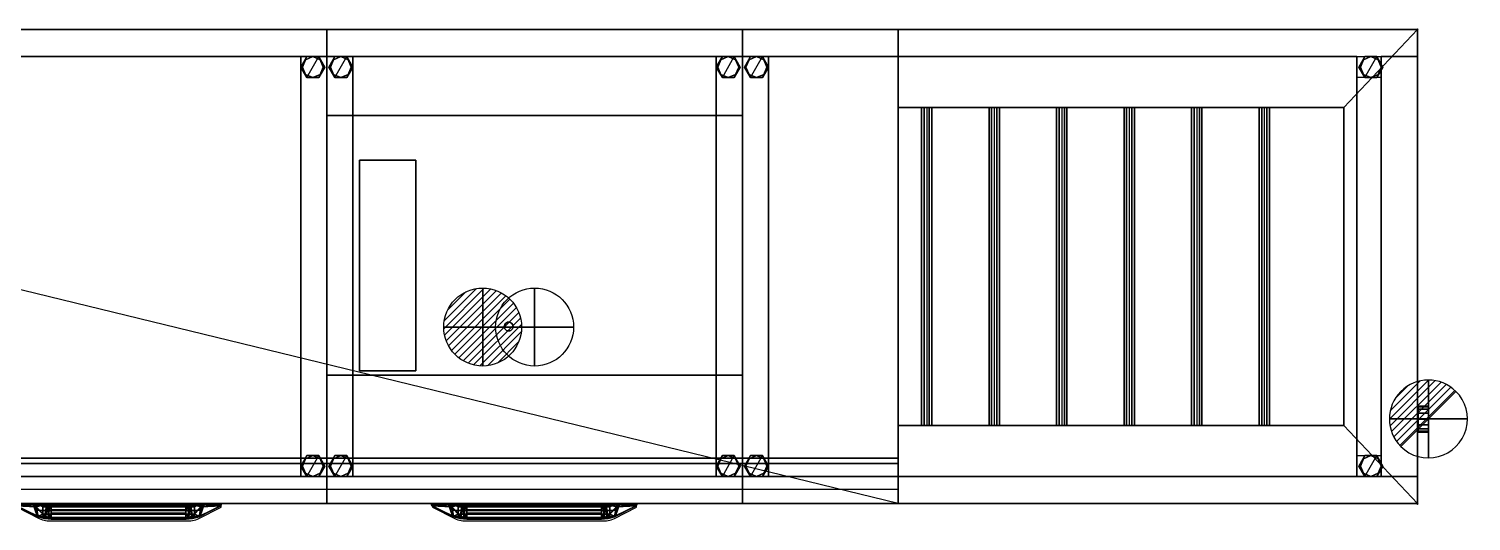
# Model space of a CAD drawing. Header units: millimetres. Extents: x -1 to 5553, y -947 to 1.
# Drawn here: x 2776 to 5553, y -947 to 1 of the extents above; entities that cross this region are included whole.
import ezdxf

# ---------------------------------------------------------------- set-up
doc = ezdxf.new("R2010")
doc.units = ezdxf.units.MM
doc.header["$LTSCALE"] = 300
doc.header["$PDMODE"] = 3
doc.linetypes.add('CONTINUA', pattern=[0])
for name, color, linetype in [('IQ_200_2D', 1, 'Continuous'), ('IQ_200_3D', 1, 'CONTINUA'), ('IQ_204_2D', 7, 'Continuous'), ('IQ_204_3D', 7, 'Continuous'), ('IQ_CON_COLDWATER_INT', 7, 'Continuous'), ('IQ_CON_DRAIN_INT', 7, 'Continuous'), ('IQ_CON_HOTWATER_INT', 7, 'Continuous'), ('IQ_INS_3D', 3, 'Continuous')]:
    doc.layers.add(name, color=color, linetype=linetype)

# ---------------------------------------------------------------- blocks, each defined once
blk = doc.blocks.new('Pann800')
at = {"layer": 'IQ_200_3D'}
for points in [[(800, -25, 21), (0, -25, 21), (0, 25, 21), (800, 25, 21)], [(0, 25, 21), (800, 25, 21), (800, 25), (0, 25)], [(800, 25), (0, 25), (0, 0), (800, 0)], [(0, 0, -897.7), (800, 0, -897.7), (800, -52.5, -860), (0, -52.5, -860)], [(0, -52.5, -19.3), (800, -52.5, -19.3), (800, -25, 21), (0, -25, 21)], [(800, -52.5, -860), (0, -52.5, -860), (0, -52.5, -19.3), (800, -52.5, -19.3)]]:
    blk.add_3dface(points, dxfattribs=at)
mesh = blk.add_polyface(dxfattribs=at)
corners = [(0, -25, 21), (0, 25, 21), (0, 25), (0, 0), (0, 0, -897.7), (0, -52.5, -860), (0, -52.5, -19.3)]
mesh.append_faces([[corners[k] for k in face] for face in [(0, 6, 0)]], dxfattribs={"vtx0": -1})
mesh.append_faces([[corners[k] for k in face] for face in [(0, 3, 4), (0, 4, 5), (0, 5, 6)]], dxfattribs={"vtx0": -1, "vtx2": -1})
mesh.append_faces([[corners[k] for k in face] for face in [(0, 1, 2, 3)]], dxfattribs={"vtx3": -1})
mesh = blk.add_polyface(dxfattribs=at)
corners = [(800, -25, 21), (800, 25, 21), (800, 25), (800, 0), (800, 0, -897.7), (800, -52.5, -860), (800, -52.5, -19.3)]
mesh.append_faces([[corners[k] for k in face] for face in [(0, 6, 0)]], dxfattribs={"vtx0": -1})
mesh.append_faces([[corners[k] for k in face] for face in [(0, 3, 4), (0, 4, 5), (0, 5, 6)]], dxfattribs={"vtx0": -1, "vtx2": -1})
mesh.append_faces([[corners[k] for k in face] for face in [(0, 1, 2, 3)]], dxfattribs={"vtx3": -1})
blk = doc.blocks.new('Pann800Low')
at = {"layer": 'IQ_200_3D', "extrusion": (-1, 3.44509e-16, -2.22045e-16), "elevation": 800}
blk.add_lwpolyline([(0, 0), (0, 367.3), (52.5, 405), (52.5, 0)], close=True, dxfattribs=at)
at = {"layer": 'IQ_200_3D', "extrusion": (-1, 3.44509e-16, -2.22045e-16)}
blk.add_lwpolyline([(0, 0), (0, 367.3), (52.5, 405), (52.5, 0)], close=True, dxfattribs=at)
at = {"layer": 'IQ_200_3D'}
for points in [[(-800, 0), (0, 0), (0, -52.5), (-800, -52.5)], [(-800, -52.5, 405), (0, -52.5, 405), (0, 0, 367.3), (-800, 0, 367.3)], [(0, 0), (0, 0, 367.3), (-800, 0, 367.3), (-800, 0)], [(-800, -52.5), (-800, 0), (-800, 0, 367.3), (-800, -52.5, 405)], [(0, -52.5), (0, 0), (0, 0, 367.3), (0, -52.5, 405)], [(0, -52.5), (-800, -52.5), (-800, -52.5, 405), (0, -52.5, 405)]]:
    blk.add_3dface(points, dxfattribs=at)
blk = doc.blocks.new('Panel800_Back')
at = {"layer": 'IQ_200_3D'}
for points in [[(0, 52.5, 1270), (-800, 52.5, 1270), (-800, 52.5, 410), (0, 52.5, 410)], [(-800, 52.5, 1270), (-800, -0.6, 1270), (-800, 0, 410), (-800, 52.5, 410)], [(-800, 52.5, 405), (-800, 0, 405), (-800, 0), (-800, 52.5)], [(0, 52.5), (0, 52.5, 405), (-800, 52.5, 405), (-800, 52.5)], [(-800, 0, 405), (-800, 52.5, 405), (0, 52.5, 405), (0, 0, 405)], [(-800, 0, 410), (-800, 52.5, 410), (0, 52.5, 410), (0, 0, 410)], [(0, 52.5, 1270), (0, -0.6, 1270), (0, 0, 410), (0, 52.5, 410)], [(0, 52.5, 405), (0, 0, 405), (0, 0), (0, 52.5)], [(0, 0, 405), (0, 0, 410), (-800, 0, 410), (-800, 0, 405)]]:
    blk.add_3dface(points, dxfattribs=at)
blk = doc.blocks.new('Feet')
at = {"layer": 'IQ_200_3D'}
mesh = blk.add_polyface(dxfattribs=at)
corners = [(11.5, -20), (23.1, 0), (11.5, 20), (-11.5, 20), (-23.1, 0), (-11.5, -20), (11.5, -20, 6.2), (23.1, 0, 6.2), (11.5, 20, 6.2), (-11.5, 20, 6.2), (-23.1, 0, 6.2), (-11.5, -20, 6.2)]
mesh.append_faces([[corners[k] for k in face] for face in [(0, 1, 7, 6), (1, 2, 8, 7), (2, 3, 9, 8), (3, 9, 10, 4), (4, 10, 11, 5), (5, 11, 6, 0), (1, 7, 6, 0)]])
mesh.append_faces([[corners[k] for k in face] for face in [(2, 5, 4, 3), (8, 11, 10, 9)]], dxfattribs={"vtx0": -1})
mesh.append_faces([[corners[k] for k in face] for face in [(0, 1, 2, 5), (6, 7, 8, 11)]], dxfattribs={"vtx2": -1})
mesh = blk.add_polyface(dxfattribs=at)
corners = [(-20, 0, 39), (-14.1, -14.1, 39), (0, -20, 39), (14.1, -14.1, 39), (20, 0, 39), (14.1, 14.1, 39), (0, 20, 39), (-14.1, 14.1, 39), (-20, 0, 150), (-14.1, -14.1, 150), (0, -20, 150), (14.1, -14.1, 150), (20, 0, 150), (14.1, 14.1, 150), (0, 20, 150), (-14.1, 14.1, 150)]
mesh.append_faces([[corners[k] for k in face] for face in [(0, 1, 9, 8), (1, 2, 10, 9), (2, 3, 11, 10), (3, 4, 12, 11), (4, 5, 13, 12), (5, 6, 14, 13), (6, 7, 15, 14), (7, 0, 8, 15)]])
blk = doc.blocks.new('Maniglia')
at = {"layer": 'IQ_200_3D'}
mesh = blk.add_polyface(dxfattribs=at)
corners = [(-198.8, 0, 104.8), (-198.3, -2.3, 104.9), (-198.1, -3.3, 104.9), (-197.6, -3.9, 105.2), (-199.2, 0, 104.2), (-198.7, -2.3, 104.3), (-198.4, -3.2, 104.4), (-199.1, 0, 103.7), (-198.7, -2.3, 103.8), (-198.5, -3.2, 103.8), (-197.3, -4.3, 104.4), (-198.7, 0, 103.2), (-198.2, -2.2, 103.2), (-197.7, -3.3, 103.3), (-197.4, -3.7, 103.5), (-197.3, -4.3, 104.4), (-198.2, 0, 103.1), (-197.7, -2.2, 103.1), (-197, -3.3, 103.2), (-197.1, -3.7, 103.5)]
mesh.append_faces([[corners[k] for k in face] for face in [(0, 1, 5, 4), (1, 2, 6, 5), (2, 3, 6), (4, 5, 8, 7), (5, 6, 9, 8), (6, 3, 10, 9), (7, 8, 12, 11), (8, 9, 13, 12), (9, 10, 14, 13), (10, 15, 14), (11, 12, 17, 16), (12, 13, 18, 17), (13, 14, 19, 18), (14, 15, 19)]])
mesh = blk.add_polyface(dxfattribs=at)
corners = [(-197.6, -3.9, 105.2), (-198.1, -3.3, 104.9), (-198.3, -2.3, 104.9), (-198.8, 0, 104.8), (-166.4, 0, 130.7), (-157.8, -23.6, 129.8)]
mesh.append_faces([[corners[k] for k in face] for face in [(0, 4, 5)]], dxfattribs={"vtx0": -1})
mesh.append_faces([[corners[k] for k in face] for face in [(0, 3, 4)]], dxfattribs={"vtx0": -1, "vtx2": -1})
mesh.append_faces([[corners[k] for k in face] for face in [(0, 1, 2, 3)]], dxfattribs={"vtx3": -1})
mesh = blk.add_polyface(dxfattribs=at)
corners = [(-197.6, -3.9, 105.2), (-197.1, -3.7, 103.5), (-197, -3.3, 103.2), (-197.7, -2.2, 103.1), (-198.2, 0, 103.1), (-160.5, -6.4, 103.3), (-160.4, -5.8, 103.1), (-146.7, -2.1, 103.1), (-146.7, 0, 103.1)]
mesh.append_faces([[corners[k] for k in face] for face in [(0, 5, 1), (1, 5, 6, 2), (2, 6, 7, 3), (3, 7, 8, 4)]])
mesh = blk.add_polyface(dxfattribs=at)
corners = [(-166.4, 0, 130.7), (-160.7, 0, 133.9), (-158.4, -12.2, 132), (-156, -24.3, 130.7), (-157.8, -23.6, 129.8)]
mesh.append_faces([[corners[k] for k in face] for face in [(0, 1, 2), (2, 3, 4), (0, 2, 4)]])
mesh = blk.add_polyface(dxfattribs=at)
corners = [(-147.1, 0, 135.1), (-147.1, -6.3, 133.2), (-147.1, -13.3, 132.1), (-147.1, -20, 132.1), (-145.2, -26.6, 133), (-143.4, -28.5, 131.6), (-136.1, -29.1, 120.4), (-135.3, -27.4, 119.1), (-141.3, -24, 116.2), (-142.3, -25.4, 117), (-155.8, -25.6, 128.9), (-156, -24.3, 130.7), (-158.4, -12.2, 132), (-160.7, 0, 133.9)]
mesh.append_faces([[corners[k] for k in face] for face in [(0, 1, 13), (1, 2, 12, 13), (2, 3, 11, 12), (3, 4, 11), (4, 5, 10, 11), (5, 6, 9, 10), (6, 7, 8, 9)]])
mesh = blk.add_polyface(dxfattribs=at)
corners = [(-136.7, 0, 135.1), (-136.7, -6.3, 133.2), (-136.7, -13.3, 132.1), (-136.7, -20, 132.1), (-135.9, -26.8, 133), (-135.9, -28.6, 131.7), (-130.8, -29.8, 121.6), (-130.6, -27.9, 120), (-135.3, -27.4, 119.1), (-136.1, -29.1, 120.4), (-143.4, -28.5, 131.6), (-145.2, -26.6, 133), (-147.1, -20, 132.1), (-147.1, -13.3, 132.1), (-147.1, -6.3, 133.2), (-147.1, 0, 135.1)]
mesh.append_faces([[corners[k] for k in face] for face in [(0, 1, 14, 15), (1, 2, 13, 14), (2, 3, 12, 13), (3, 4, 11, 12), (4, 5, 10, 11), (5, 6, 9, 10), (6, 7, 8, 9)]])
mesh = blk.add_polyface(dxfattribs=at)
corners = [(-130.6, -27.9, 120), (-130.6, -18.1, 121.4), (-130.6, -11.8, 121.2), (-130.6, -3.8, 119.6), (-130.6, -3.1, 118.7), (-134.3, -3.1, 116.7), (-138, -3.1, 114.8), (-139.3, -3.1, 113.1), (-146.7, -3.1, 104.1), (-146.7, -2.8, 103.3), (-146.7, -2.1, 103.1), (-146.7, 0, 103.1), (128.6, -27.9, 120), (128.6, -18.1, 121.4), (128.6, -11.8, 121.2), (128.6, -3.8, 119.6), (128.6, -3.1, 118.7), (132.3, -3.1, 116.7), (136, -3.1, 114.8), (137.3, -3.1, 113.1), (144.7, -3.1, 104.1), (144.7, -2.8, 103.3), (144.7, -2.1, 103.1), (144.7, 0, 103.1)]
mesh.append_faces([[corners[k] for k in face] for face in [(0, 12, 13, 1), (2, 1, 13, 14), (3, 2, 14, 15), (4, 3, 15, 16), (5, 4, 16, 17), (6, 5, 17, 18), (7, 6, 18, 19), (8, 7, 19, 20), (9, 8, 20, 21), (10, 9, 21, 22), (11, 10, 22, 23)]])
mesh = blk.add_polyface(dxfattribs=at)
corners = [(134.7, 0, 135.1), (134.7, -6.3, 133.2), (134.7, -13.3, 132.1), (134.7, -20, 132.1), (133.9, -26.8, 133), (133.9, -28.6, 131.7), (128.8, -29.8, 121.6), (128.6, -27.9, 120), (-130.6, -27.9, 120), (-130.8, -29.8, 121.6), (-135.9, -28.6, 131.7), (-135.9, -26.8, 133), (-136.7, -20, 132.1), (-136.7, -13.3, 132.1), (-136.7, -6.3, 133.2), (-136.7, 0, 135.1)]
mesh.append_faces([[corners[k] for k in face] for face in [(0, 1, 14, 15), (1, 2, 13, 14), (2, 3, 12, 13), (3, 4, 11, 12), (4, 5, 10, 11), (5, 6, 9, 10), (6, 7, 8, 9)]])
mesh = blk.add_polyface(dxfattribs=at)
corners = [(134.7, 0, 135.1), (134.7, -6.3, 133.2), (134.7, -13.3, 132.1), (134.7, -20, 132.1), (133.9, -26.8, 133), (133.9, -28.6, 131.7), (128.8, -29.8, 121.6), (128.6, -27.9, 120), (133.3, -27.4, 119.1), (134.1, -29.1, 120.4), (141.4, -28.5, 131.6), (143.2, -26.6, 133), (145.1, -20, 132.1), (145.1, -13.3, 132.1), (145.1, -6.3, 133.2), (145.1, 0, 135.1)]
mesh.append_faces([[corners[k] for k in face] for face in [(15, 14, 1, 0), (14, 13, 2, 1), (13, 12, 3, 2), (12, 11, 4, 3), (11, 10, 5, 4), (10, 9, 6, 5), (9, 8, 7, 6)]])
mesh = blk.add_polyface(dxfattribs=at)
corners = [(145.1, 0, 135.1), (145.1, -6.3, 133.2), (145.1, -13.3, 132.1), (145.1, -20, 132.1), (143.2, -26.6, 133), (141.4, -28.5, 131.6), (134.1, -29.1, 120.4), (133.3, -27.4, 119.1), (139.3, -24, 116.2), (140.3, -25.4, 117), (153.8, -25.6, 128.9), (154, -24.3, 130.7), (156.4, -12.2, 132), (158.7, 0, 133.9)]
mesh.append_faces([[corners[k] for k in face] for face in [(13, 1, 0), (13, 12, 2, 1), (12, 11, 3, 2), (11, 4, 3), (11, 10, 5, 4), (10, 9, 6, 5), (9, 8, 7, 6)]])
mesh = blk.add_polyface(dxfattribs=at)
corners = [(195.6, -3.9, 105.2), (195.1, -3.7, 103.5), (195, -3.3, 103.2), (195.7, -2.2, 103.1), (196.1, 0, 103.1), (158.5, -6.4, 103.3), (158.4, -5.8, 103.1), (144.7, -2.1, 103.1), (144.7, 0, 103.1)]
mesh.append_faces([[corners[k] for k in face] for face in [(1, 5, 0), (2, 6, 5, 1), (3, 7, 6, 2), (4, 8, 7, 3)]])
mesh = blk.add_polyface(dxfattribs=at)
corners = [(164.3, 0, 130.7), (158.7, 0, 133.9), (156.4, -12.2, 132), (154, -24.3, 130.7), (155.8, -23.6, 129.8)]
mesh.append_faces([[corners[k] for k in face] for face in [(2, 1, 0), (4, 3, 2), (4, 2, 0)]])
mesh = blk.add_polyface(dxfattribs=at)
corners = [(195.6, -3.9, 105.2), (196.1, -3.3, 104.9), (196.3, -2.3, 104.9), (196.8, 0, 104.8), (164.3, 0, 130.7), (155.8, -23.6, 129.8)]
mesh.append_faces([[corners[k] for k in face] for face in [(5, 4, 0)]], dxfattribs={"vtx1": -1})
mesh.append_faces([[corners[k] for k in face] for face in [(4, 3, 0)]], dxfattribs={"vtx1": -1, "vtx2": -1})
mesh.append_faces([[corners[k] for k in face] for face in [(3, 2, 1, 0)]], dxfattribs={"vtx3": -1})
mesh = blk.add_polyface(dxfattribs=at)
corners = [(196.8, 0, 104.8), (196.3, -2.3, 104.9), (196.1, -3.3, 104.9), (195.6, -3.9, 105.2), (197.2, 0, 104.2), (196.7, -2.3, 104.3), (196.4, -3.2, 104.4), (197.1, 0, 103.7), (196.7, -2.3, 103.8), (196.5, -3.2, 103.8), (195.3, -4.3, 104.4), (196.6, 0, 103.2), (196.2, -2.2, 103.2), (195.7, -3.3, 103.3), (195.3, -3.7, 103.5), (195.3, -4.3, 104.4), (196.1, 0, 103.1), (195.7, -2.2, 103.1), (195, -3.3, 103.2), (195.1, -3.7, 103.5)]
mesh.append_faces([[corners[k] for k in face] for face in [(4, 5, 1, 0), (5, 6, 2, 1), (6, 3, 2), (7, 8, 5, 4), (8, 9, 6, 5), (9, 10, 3, 6), (11, 12, 8, 7), (12, 13, 9, 8), (13, 14, 10, 9), (14, 15, 10), (16, 17, 12, 11), (17, 18, 13, 12), (18, 19, 14, 13), (19, 15, 14)]])
mesh = blk.add_polyface(dxfattribs=at)
corners = [(-197.6, -3.9, 105.2), (-157.8, -23.6, 129.8), (-156, -24.3, 130.7), (-197.3, -4.3, 104.4), (-157.4, -24.8, 128), (-155.8, -25.6, 128.9), (-160.5, -6.4, 103.3), (-143.5, -24.2, 116.1), (-142.3, -25.4, 117), (-159.6, -6.2, 103.2), (-142.8, -22.6, 115.2), (-141.3, -24, 116.2)]
mesh.append_faces([[corners[k] for k in face] for face in [(0, 1)]])
mesh = blk.add_polyface(dxfattribs=at)
corners = [(-197.6, -3.9, 105.2), (-157.8, -23.6, 129.8), (-156, -24.3, 130.7), (-197.3, -4.3, 104.4), (-157.4, -24.8, 128), (-155.8, -25.6, 128.9), (-160.5, -6.4, 103.3), (-143.5, -24.2, 116.1), (-142.3, -25.4, 117), (-159.6, -6.2, 103.2), (-142.8, -22.6, 115.2), (-141.3, -24, 116.2)]
mesh.append_faces([[corners[k] for k in face] for face in [(0, 1, 4, 3), (1, 2, 5, 4), (3, 4, 7, 6), (4, 5, 8, 7), (6, 7, 10, 9), (7, 8, 11, 10)]])
mesh = blk.add_polyface(dxfattribs=at)
corners = [(-160.4, -5.8, 103.1), (-160.5, -6.4, 103.3), (-159.6, -6.2, 103.2), (-142.8, -22.6, 115.2), (-141.3, -24, 116.2), (-135.3, -27.4, 119.1), (-130.6, -27.9, 120), (-130.6, -18.1, 121.4), (-130.6, -11.8, 121.2), (-130.6, -3.8, 119.6), (-130.6, -3.1, 118.7), (-134.7, -3.9, 117.5), (-134.3, -3.1, 116.7), (-138.8, -3.9, 115.4), (-138, -3.1, 114.8), (-140, -3.9, 113.8), (-139.3, -3.1, 113.1), (-147.5, -3.2, 103.8), (-146.7, -3.1, 104.1), (-146.7, -2.8, 103.3), (-146.7, -2.1, 103.1)]
mesh.append_faces([[corners[k] for k in face] for face in [(0, 1, 2), (2, 17, 20, 0), (17, 18, 19), (17, 19, 20), (2, 3, 15, 17), (15, 16, 18, 17), (3, 4, 13, 15), (13, 14, 16, 15), (4, 5, 11, 13), (11, 12, 14, 13), (5, 6, 7), (5, 7, 8, 11), (8, 9, 11), (11, 9, 10, 12)]])
mesh = blk.add_polyface(dxfattribs=at)
corners = [(158.4, -5.8, 103.1), (158.5, -6.4, 103.3), (157.6, -6.2, 103.2), (140.8, -22.6, 115.2), (139.3, -24, 116.2), (133.3, -27.4, 119.1), (128.6, -27.9, 120), (128.6, -18.1, 121.4), (128.6, -11.8, 121.2), (128.6, -3.8, 119.6), (128.6, -3.1, 118.7), (132.7, -3.9, 117.5), (132.3, -3.1, 116.7), (136.8, -3.9, 115.4), (136, -3.1, 114.8), (138, -3.9, 113.8), (137.3, -3.1, 113.1), (145.5, -3.2, 103.8), (144.7, -3.1, 104.1), (144.7, -2.8, 103.3), (144.7, -2.1, 103.1)]
mesh.append_faces([[corners[k] for k in face] for face in [(2, 1, 0), (0, 20, 17, 2), (19, 18, 17), (20, 19, 17), (17, 15, 3, 2), (17, 18, 16, 15), (15, 13, 4, 3), (15, 16, 14, 13), (13, 11, 5, 4), (13, 14, 12, 11), (7, 6, 5), (11, 8, 7, 5), (11, 9, 8), (12, 10, 9, 11)]])
mesh = blk.add_polyface(dxfattribs=at)
corners = [(195.6, -3.9, 105.2), (155.8, -23.6, 129.8), (154, -24.3, 130.7), (195.3, -4.3, 104.4), (155.4, -24.8, 128), (153.8, -25.6, 128.9), (158.5, -6.4, 103.3), (141.5, -24.2, 116.1), (140.3, -25.4, 117), (157.6, -6.2, 103.2), (140.8, -22.6, 115.2), (139.3, -24, 116.2)]
mesh.append_faces([[corners[k] for k in face] for face in [(3, 4, 1, 0), (4, 5, 2, 1), (6, 7, 4, 3), (7, 8, 5, 4), (9, 10, 7, 6), (10, 11, 8, 7)]])
mesh = blk.add_polyface(dxfattribs=at)
corners = [(195.6, -3.9, 105.2), (155.8, -23.6, 129.8), (154, -24.3, 130.7), (195.3, -4.3, 104.4), (155.4, -24.8, 128), (153.8, -25.6, 128.9), (158.5, -6.4, 103.3), (141.5, -24.2, 116.1), (140.3, -25.4, 117), (157.6, -6.2, 103.2), (140.8, -22.6, 115.2), (139.3, -24, 116.2)]
mesh.append_faces([[corners[k] for k in face] for face in [(1, 0)]])
blk = doc.blocks.new('Rinse')
at = {"layer": 'IQ_200_2D'}
for p, q in [((0, 0), (800, 0)), ((202.9, -913), (0, -913)), ((800, -913), (597.1, -913))]:
    blk.add_line(p, q, dxfattribs=at)
at = {"layer": 'IQ_200_2D', "linetype": 'CONTINUA', "ltscale": 10}
blk.add_lwpolyline([(202.9, -913), (203.6, -919.5), (246.3, -941.8, 0.121157), (271.2, -946), (528.8, -946, 0.121157), (553.7, -941.8), (596.4, -919.5), (597.1, -913)], format="xyb", dxfattribs=at)
at = {"layer": 'IQ_200_3D'}
for points in [[(800, 0, 1420), (800, -825.5, 1420), (0, -825.5, 1420), (0, 0, 1420)], [(0, -52.5, 570), (0, -107.5, 570), (0, -107.5, 1315), (0, -53.1, 1420)], [(0, -52.5, 150), (0, -52.5, 570), (0, -860.5, 570), (0, -860.5, 150)], [(800, -860.5, 570), (0, -860.5, 570), (0, -52.5, 570), (800, -52.5, 570)], [(0, -52.5, 150), (800, -52.5, 150), (800, -860.5, 150), (0, -860.5, 150)], [(0, -107.5, 1315), (0, -805.5, 1315), (0, -860.5, 1420), (0, -53.1, 1420)], [(50.1, -52.5, 115), (749.9, -52.5, 115), (749.9, -860.5, 115), (50.1, -860.5, 115)], [(50.1, -52.5, 115), (50.1, -860.5, 115), (50.1, -860.5, 150), (50.1, -52.5, 150)], [(749.9, -52.5, 115), (749.9, -860.5, 115), (749.9, -860.5, 150), (749.9, -52.5, 150)], [(800, -860.5, 150), (800, -860.5, 570), (800, -52.5, 570), (800, -52.5, 150)], [(800, -52.5, 570), (800, -107.5, 570), (800, -107.5, 1315), (800, -53.1, 1420)], [(800, -107.5, 1315), (800, -805.5, 1315), (800, -860.5, 1420), (800, -53.1, 1420)], [(0, -860.5, 1420), (0, -805.5, 1315), (0, -805.5, 570), (0, -860.5, 570)], [(800, -825.5, 1420), (0, -825.5, 1420), (0, -860.5, 1420), (800, -860.5, 1420)], [(800, -860.5, 1420), (800, -805.5, 1315), (800, -805.5, 570), (800, -860.5, 570)], [(0, -860.5, 517.3), (0, -860.5, 522.3), (800, -860.5, 522.3), (800, -860.5, 517.3)]]:
    blk.add_3dface(points, dxfattribs=at)
at = {"layer": 'IQ_204_2D'}
for p, q in [((0, -913), (0, 0)), ((800, -913), (800, 0))]:
    blk.add_line(p, q, dxfattribs=at)
for points in [[(800, -825.5), (0, -825.5)], [(800, -835.5), (0, -835.5)], [(800, -885.5), (0, -885.5)], [(597.1, -913), (202.9, -913)]]:
    blk.add_lwpolyline(points, dxfattribs=at)
at = {"rotation": 180}
for p in [(27, -72.5), (773, -72.5), (27, -840.5), (773, -840.5)]:
    blk.add_blockref('Feet', p, dxfattribs=at)
at = {"layer": 'IQ_200_3D'}
for name, p in [('Panel800_Back', (800, -52.5, 150)), ('Pann800', (0, -860.5, 1420)), ('Pann800Low', (800, -860.5, 150)), ('Maniglia', (400, -913, 560))]:
    blk.add_blockref(name, p, dxfattribs=at)
mesh = blk.add_polyface(dxfattribs=at)
corners = [(800, 0, 1420), (0, 0, 1420), (0, -825.5, 1420), (800, -825.5, 1420), (800, 0, 1792), (0, 0, 1792), (0, -825.5, 1792), (800, -825.5, 1792)]
mesh.append_faces([[corners[k] for k in face] for face in [(0, 1, 2, 3), (4, 5, 6, 7), (0, 1, 5, 4), (1, 2, 6, 5), (2, 6, 7, 3), (3, 7, 4, 0)]])
blk = doc.blocks.new('pq_con_drain3d')
at = {"layer": 'IQ_204_3D'}
for points, invisible_edges in [([(-8.5, 0, -60), (-8.2, 2.2, -60), (-7.4, 4.2, -60), (-6, 6, -60)], 8), ([(6, 6, -60), (7.4, 4.2, -60), (-6, -6, -60), (-8.5, 0, -60)], 14), ([(-8.5, 0), (-8.2, 2.2), (-8.2, 2.2, -60), (-8.5, 0, -60)], 2), ([(-8.5, 0, -60), (-6, -6, -60), (-7.4, -4.2, -60), (-8.2, -2.2, -60)], 1), ([(-8.5, 0, -60), (-8.2, -2.2, -60), (-8.2, -2.2), (-8.5, 0)], 2), ([(-7.4, 4.2, -60), (-8.2, 2.2, -60), (-8.2, 2.2), (-7.4, 4.2)], 10), ([(-6, 6, -60), (-7.4, 4.2, -60), (-7.4, 4.2), (-6, 6)], 10), ([(0, 8.5, -60), (-6, 6, -60), (-4.2, 7.4, -60), (-2.2, 8.2, -60)], 1), ([(-4.2, 7.4, -60), (-6, 6, -60), (-6, 6), (-4.2, 7.4)], 10), ([(-2.2, 8.2, -60), (-4.2, 7.4, -60), (-4.2, 7.4), (-2.2, 8.2)], 10), ([(0, 8.5, -60), (-2.2, 8.2, -60), (-2.2, 8.2), (0, 8.5)], 10), ([(0, 8.5, -60), (2.2, 8.2, -60), (4.2, 7.4, -60), (6, 6, -60)], 8), ([(0, 8.5), (2.2, 8.2), (2.2, 8.2, -60), (0, 8.5, -60)], 10), ([(4.2, 7.4, -60), (2.2, 8.2, -60), (2.2, 8.2), (4.2, 7.4)], 10), ([(6, 6, -60), (4.2, 7.4, -60), (4.2, 7.4), (6, 6)], 10), ([(7.4, 4.2, -60), (6, 6, -60), (6, 6), (7.4, 4.2)], 10), ([(8.5, 0, -60), (6, -6, -60), (7.4, 4.2, -60), (8.2, 2.2, -60)], 3), ([(8.5, 0, -60), (8.2, -2.2, -60), (7.4, -4.2, -60), (6, -6, -60)], 8), ([(8.2, 2.2, -60), (7.4, 4.2, -60), (7.4, 4.2), (8.2, 2.2)], 10), ([(8.5, 0, -60), (8.2, 2.2, -60), (8.2, 2.2), (8.5, 0)], 2), ([(8.5, 0), (8.2, -2.2), (8.2, -2.2, -60), (8.5, 0, -60)], 2), ([(-8.2, -2.2, -60), (-7.4, -4.2, -60), (-7.4, -4.2), (-8.2, -2.2)], 10), ([(-7.4, -4.2, -60), (-6, -6, -60), (-6, -6), (-7.4, -4.2)], 10), ([(0, -8.5, -60), (-2.2, -8.2, -60), (-4.2, -7.4, -60), (-6, -6, -60)], 8), ([(-6, -6, -60), (-4.2, -7.4, -60), (-4.2, -7.4), (-6, -6)], 10), ([(-4.2, -7.4, -60), (-2.2, -8.2, -60), (-2.2, -8.2), (-4.2, -7.4)], 10), ([(0, -8.5), (-2.2, -8.2), (-2.2, -8.2, -60), (0, -8.5, -60)], 10), ([(4.2, -7.4, -60), (2.2, -8.2, -60), (0, -8.5, -60), (6, -6, -60)], 4), ([(0, -8.5, -60), (2.2, -8.2, -60), (2.2, -8.2), (0, -8.5)], 10), ([(2.2, -8.2, -60), (4.2, -7.4, -60), (4.2, -7.4), (2.2, -8.2)], 10), ([(4.2, -7.4, -60), (6, -6, -60), (6, -6), (4.2, -7.4)], 10), ([(6, -6, -60), (7.4, -4.2, -60), (7.4, -4.2), (6, -6)], 10), ([(7.4, -4.2, -60), (8.2, -2.2, -60), (8.2, -2.2), (7.4, -4.2)], 10)]:
    blk.add_3dface(points, dxfattribs=dict(at, invisible_edges=invisible_edges))
blk = doc.blocks.new('coldwater')
blk.add_circle((0, 0), 3)
at = {"extrusion": (-1, 0, 0)}
blk.add_circle((0, 0), 3, dxfattribs=at)
at = {"extrusion": (0, -1, 0)}
blk.add_circle((0, 0), 3, dxfattribs=at)
blk = doc.blocks.new('*X12')
at = {"color": 0}
for p, q in [((134.08, 2208.73), (141.89, 2216.54)), ((134.16, 2210.23), (140.39, 2216.46)), ((134.24, 2207.47), (143.15, 2216.38)), ((134.56, 2206.38), (144.24, 2216.06)), ((134.8, 2212.28), (138.34, 2215.82)), ((135.01, 2205.42), (145.2, 2215.61)), ((135.56, 2204.56), (146.06, 2215.06)), ((136.22, 2203.8), (146.82, 2214.4)), ((136.96, 2203.13), (147.49, 2213.66)), ((137.81, 2202.56), (148.06, 2212.81)), ((138.76, 2202.1), (148.52, 2211.86)), ((139.83, 2201.76), (148.86, 2210.79)), ((141.06, 2201.57), (149.05, 2209.56)), ((142.52, 2201.61), (149.01, 2208.1)), ((144.44, 2202.12), (148.5, 2206.18))]:
    blk.add_line(p, q, dxfattribs=at)
blk = doc.blocks.new('hotwater')
for p, q in [((0, 0, -3), (0, 0, -3)), ((3, 0), (3, 0))]:
    blk.add_line(p, q)
blk.add_circle((0, 0), 3)
at = {"extrusion": (-1, 0, 0)}
blk.add_circle((0, 0), 3, dxfattribs=at)
at = {"extrusion": (0, -1, 0)}
blk.add_circle((0, 0), 3, dxfattribs=at)
at = {"xscale": 0.4000000000000909, "yscale": 0.4000000000000909, "zscale": 0.4000000000000909}
blk.add_blockref('*X12', (-56.63, -883.62), dxfattribs=at)
at = {"extrusion": (-1, 0, 0), "xscale": 0.3999999999999773, "yscale": 0.3999999999999773, "zscale": 0.3999999999999773}
blk.add_blockref('*X12', (-56.63, -883.62), dxfattribs=at)
at = {"extrusion": (0, -1, 0), "xscale": 0.4000000000000909, "yscale": 0.4000000000000909, "zscale": 0.4000000000000909}
blk.add_blockref('*X12', (-56.63, -883.62), dxfattribs=at)
blk = doc.blocks.new('DryerVent')
at = {"layer": 'IQ_200_2D'}
for p, q in [((0, 0), (800, 0)), ((202.9, -913), (0, -913)), ((800, -913), (597.1, -913))]:
    blk.add_line(p, q, dxfattribs=at)
at = {"layer": 'IQ_200_2D', "linetype": 'CONTINUA', "ltscale": 10}
blk.add_lwpolyline([(202.9, -913), (203.6, -919.5), (246.3, -941.8, 0.121157), (271.2, -946), (528.8, -946, 0.121157), (553.7, -941.8), (596.4, -919.5), (597.1, -913)], format="xyb", dxfattribs=at)
at = {"layer": 'IQ_200_3D'}
for points in [[(800, 0, 1420), (800, -825.5, 1420), (0, -825.5, 1420), (0, 0, 1420)], [(0, -52.5, 570), (0, -107.5, 570), (0, -107.5, 1315), (0, -53.1, 1420)], [(0, -52.5, 150), (0, -52.5, 570), (0, -860.5, 570), (0, -860.5, 150)], [(800, -860.5, 570), (0, -860.5, 570), (0, -52.5, 570), (800, -52.5, 570)], [(0, -52.5, 150), (800, -52.5, 150), (800, -860.5, 150), (0, -860.5, 150)], [(0, -107.5, 1315), (0, -805.5, 1315), (0, -860.5, 1420), (0, -53.1, 1420)], [(50.1, -52.5, 115), (749.9, -52.5, 115), (749.9, -860.5, 115), (50.1, -860.5, 115)], [(50.1, -52.5, 115), (50.1, -860.5, 115), (50.1, -860.5, 150), (50.1, -52.5, 150)], [(749.9, -52.5, 115), (749.9, -860.5, 115), (749.9, -860.5, 150), (749.9, -52.5, 150)], [(800, -860.5, 150), (800, -860.5, 570), (800, -52.5, 570), (800, -52.5, 150)], [(800, -52.5, 570), (800, -107.5, 570), (800, -107.5, 1315), (800, -53.1, 1420)], [(800, -107.5, 1315), (800, -805.5, 1315), (800, -860.5, 1420), (800, -53.1, 1420)], [(0, -860.5, 1420), (0, -805.5, 1315), (0, -805.5, 570), (0, -860.5, 570)], [(800, -825.5, 1420), (0, -825.5, 1420), (0, -860.5, 1420), (800, -860.5, 1420)], [(800, -860.5, 1420), (800, -805.5, 1315), (800, -805.5, 570), (800, -860.5, 570)], [(0, -860.5, 517.3), (0, -860.5, 522.3), (800, -860.5, 522.3), (800, -860.5, 517.3)]]:
    blk.add_3dface(points, dxfattribs=at)
at = {"layer": 'IQ_204_2D'}
for p, q in [((0, -913), (0, 0)), ((800, -913), (800, 0))]:
    blk.add_line(p, q, dxfattribs=at)
for points in [[(0, -165.6), (800, -165.6)], [(171, -657), (171, -252), (63, -252), (63, -657), (171, -657)], [(0, -665.6), (800, -665.6)], [(800, -825.5), (0, -825.5)], [(800, -835.5), (0, -835.5)], [(800, -885.5), (0, -885.5)], [(597.1, -913), (202.9, -913)]]:
    blk.add_lwpolyline(points, dxfattribs=at)
at = {"rotation": 180}
for p in [(27, -72.5), (773, -72.5), (27, -840.5), (773, -840.5)]:
    blk.add_blockref('Feet', p, dxfattribs=at)
at = {"layer": 'IQ_200_3D'}
for name, p in [('Panel800_Back', (800, -52.5, 150)), ('Pann800', (0, -860.5, 1420)), ('Pann800Low', (800, -860.5, 150)), ('Maniglia', (400, -913, 560))]:
    blk.add_blockref(name, p, dxfattribs=at)
at = {"layer": 'IQ_204_3D', "rotation": 180}
blk.add_blockref('pq_con_drain3d', (350, -572, 175), dxfattribs=at)
at = {"layer": 'IQ_CON_COLDWATER_INT', "xscale": 25, "yscale": 25, "zscale": 25}
blk.add_blockref('coldwater', (400, -573), dxfattribs=at)
at = {"layer": 'IQ_CON_HOTWATER_INT', "xscale": 25, "yscale": 25, "zscale": 25}
blk.add_blockref('hotwater', (300, -573), dxfattribs=at)
at = {"layer": 'IQ_200_3D'}
mesh = blk.add_polyface(dxfattribs=at)
corners = [(800, 0, 1420), (0, 0, 1420), (0, -825.5, 1420), (800, -825.5, 1420), (800, 0, 1792), (0, 0, 1792), (0, -825.5, 1792), (800, -825.5, 1792)]
mesh.append_faces([[corners[k] for k in face] for face in [(0, 1, 2, 3), (4, 5, 6, 7), (0, 1, 5, 4), (1, 2, 6, 5), (2, 6, 7, 3), (3, 7, 4, 0)]])
mesh = blk.add_polyface(dxfattribs=at)
corners = [(800, -165.6, 1792), (0, -165.6, 1792), (0, -665.6, 1792), (800, -665.6, 1792), (800, -165.6, 1983), (0, -165.6, 1983), (0, -665.6, 1983), (800, -665.6, 1983)]
mesh.append_faces([[corners[k] for k in face] for face in [(0, 1, 2, 3), (4, 5, 6, 7), (0, 1, 5, 4), (1, 2, 6, 5), (2, 6, 7, 3), (3, 7, 4, 0)]])
mesh = blk.add_polyface(dxfattribs=at)
corners = [(63, -252, 1983), (171, -252, 1983), (171, -657, 1983), (63, -657, 1983), (63, -252, 1999), (171, -252, 1999), (171, -657, 1999), (63, -657, 1999)]
mesh.append_faces([[corners[k] for k in face] for face in [(3, 2, 1, 0), (7, 6, 5, 4), (4, 5, 1, 0), (5, 6, 2, 1), (3, 7, 6, 2), (0, 4, 7, 3)]])
blk = doc.blocks.new('Pann300Low')
at = {"layer": 'IQ_200_3D', "extrusion": (-1, 3.44509e-16, -2.22045e-16), "elevation": 300}
blk.add_lwpolyline([(0, 0), (0, 367.3), (52.5, 405), (52.5, 0)], close=True, dxfattribs=at)
at = {"layer": 'IQ_200_3D', "extrusion": (-1, 3.44509e-16, -2.22045e-16)}
blk.add_lwpolyline([(0, 0), (0, 367.3), (52.5, 405), (52.5, 0)], close=True, dxfattribs=at)
at = {"layer": 'IQ_200_3D'}
for points in [[(-300, 0), (0, 0), (0, -52.5), (-300, -52.5)], [(-300, -52.5, 405), (0, -52.5, 405), (0, 0, 367.3), (-300, 0, 367.3)], [(0, 0), (0, 0, 367.3), (-300, 0, 367.3), (-300, 0)], [(-300, -52.5), (-300, 0), (-300, 0, 367.3), (-300, -52.5, 405)], [(0, -52.5), (0, 0), (0, 0, 367.3), (0, -52.5, 405)], [(0, -52.5), (-300, -52.5), (-300, -52.5, 405), (0, -52.5, 405)]]:
    blk.add_3dface(points, dxfattribs=at)
blk = doc.blocks.new('Pann300')
at = {"layer": 'IQ_200_3D'}
for points in [[(300, -25, 21), (0, -25, 21), (0, 25, 21), (300, 25, 21)], [(0, 25, 21), (300, 25, 21), (300, 25), (0, 25)], [(300, 25), (0, 25), (0, 0), (300, 0)], [(0, 0, -897.7), (300, 0, -897.7), (300, -52.5, -860), (0, -52.5, -860)], [(0, -52.5, -19.3), (300, -52.5, -19.3), (300, -25, 21), (0, -25, 21)], [(300, -52.5, -860), (0, -52.5, -860), (0, -52.5, -19.3), (300, -52.5, -19.3)]]:
    blk.add_3dface(points, dxfattribs=at)
mesh = blk.add_polyface(dxfattribs=at)
corners = [(0, -25, 21), (0, 25, 21), (0, 25), (0, 0), (0, 0, -897.7), (0, -52.5, -860), (0, -52.5, -19.3)]
mesh.append_faces([[corners[k] for k in face] for face in [(0, 6, 0)]], dxfattribs={"vtx0": -1})
mesh.append_faces([[corners[k] for k in face] for face in [(0, 3, 4), (0, 4, 5), (0, 5, 6)]], dxfattribs={"vtx0": -1, "vtx2": -1})
mesh.append_faces([[corners[k] for k in face] for face in [(0, 1, 2, 3)]], dxfattribs={"vtx3": -1})
mesh = blk.add_polyface(dxfattribs=at)
corners = [(300, -25, 21), (300, 25, 21), (300, 25), (300, 0), (300, 0, -897.7), (300, -52.5, -860), (300, -52.5, -19.3)]
mesh.append_faces([[corners[k] for k in face] for face in [(0, 6, 0)]], dxfattribs={"vtx0": -1})
mesh.append_faces([[corners[k] for k in face] for face in [(0, 3, 4), (0, 4, 5), (0, 5, 6)]], dxfattribs={"vtx0": -1, "vtx2": -1})
mesh.append_faces([[corners[k] for k in face] for face in [(0, 1, 2, 3)]], dxfattribs={"vtx3": -1})
blk = doc.blocks.new('*X2')
at = {"color": 0}
for p, q in [((313.99, 2209.04), (321.51, 2216.55)), ((314.11, 2207.74), (322.8, 2216.44)), ((314.16, 2210.62), (319.93, 2216.39)), ((314.4, 2206.62), (323.93, 2216.15)), ((314.82, 2205.62), (324.92, 2215.72)), ((315.1, 2212.98), (317.57, 2215.44)), ((315.35, 2204.74), (325.8, 2215.19)), ((315.99, 2203.96), (326.58, 2214.56))]:
    blk.add_line(p, q, dxfattribs=at)
blk = doc.blocks.new('drain')
blk.add_line((-2.12, -2.12), (2.12, 2.12))
at = {"extrusion": (-1, 0, 0)}
blk.add_line((0, 2.12, -2.12), (0, -2.12, 2.12), dxfattribs=at)
at = {"extrusion": (0, -1, 0)}
blk.add_line((-2.12, 0, -2.12), (2.12, 0, 2.12), dxfattribs=at)
for start, end in [(45, 225), (225, 45)]:
    blk.add_arc((0, 0), 3, start, end)
at = {"extrusion": (-1, 0, 0)}
for start, end in [(45, 225), (225, 45)]:
    blk.add_arc((0, 0), 3, start, end, dxfattribs=at)
at = {"extrusion": (0, -1, 0)}
for start, end in [(45, 225), (225, 45)]:
    blk.add_arc((0, 0), 3, start, end, dxfattribs=at)
at = {"xscale": 0.4000000000000909, "yscale": 0.4000000000000909, "zscale": 0.4000000000000909}
blk.add_blockref('*X2', (-128.6, -883.62), dxfattribs=at)
at = {"extrusion": (-1, 0, 0), "xscale": 0.3999999999999773, "yscale": 0.3999999999999773, "zscale": 0.3999999999999773}
blk.add_blockref('*X2', (-128.6, -883.62), dxfattribs=at)
at = {"extrusion": (0, -1, 0), "xscale": 0.4000000000000909, "yscale": 0.4000000000000909, "zscale": 0.4000000000000909}
blk.add_blockref('*X2', (-128.6, -883.62), dxfattribs=at)
blk = doc.blocks.new('Panel300_Back')
at = {"layer": 'IQ_200_3D'}
for points in [[(0, 52.5, 1270), (-300, 52.5, 1270), (-300, 52.5, 410), (0, 52.5, 410)], [(-300, 52.5, 1270), (-300, -0.6, 1270), (-300, 0, 410), (-300, 52.5, 410)], [(-300, 52.5, 405), (-300, 0, 405), (-300, 0), (-300, 52.5)], [(0, 52.5), (0, 52.5, 405), (-300, 52.5, 405), (-300, 52.5)], [(-300, 0, 405), (-300, 52.5, 405), (0, 52.5, 405), (0, 0, 405)], [(-300, 0, 410), (-300, 52.5, 410), (0, 52.5, 410), (0, 0, 410)], [(0, 52.5, 1270), (0, -0.6, 1270), (0, 0, 410), (0, 52.5, 410)], [(0, 52.5, 405), (0, 0, 405), (0, 0), (0, 52.5)], [(0, 0, 405), (0, 0, 410), (-300, 0, 410), (-300, 0, 405)]]:
    blk.add_3dface(points, dxfattribs=at)

msp = doc.modelspace()

# ---------------------------------------------------------------- linework, layer by layer
at = {"layer": 'IQ_200_2D'}
for points in [[(4150, 0), (5450, 0)], [(5450, 0), (5450, -913)], [(4150, -913), (5450, -913)]]:
    msp.add_lwpolyline(points, dxfattribs=at)
at = {"layer": 'IQ_200_3D'}
for points in [[(4150, 0.1, 590), (5450, 0, 590), (5450, -860.5, 590), (4150, -860.5, 590)], [(4150, -913, 150), (4150, 0.1, 150), (4450, 0.1, 150), (4450, -913, 150)], [(4450, -53.1, 850), (4450, 0, 850), (4450, 0, 1420), (4450, -53.1, 1420)], [(5450, 0, 595), (5450, 0, 850), (4450, 0, 850), (4450, 0, 595)], [(5450, -913, 850), (5450, -913, 595), (5450, 0, 595), (5450, 0, 850)], [(4150, -52.5, 150), (5450, -52.5, 150), (5450, -860.5, 150), (4150, -860.5, 150)], [(4200.1, -52.5, 115), (5333, -52.5, 115), (5333, -860.5, 115), (4200.1, -860.5, 115)], [(4200.1, -52.5, 115), (4200.1, -860.5, 115), (4200.1, -860.5, 150), (4200.1, -52.5, 150)], [(4200.1, -52.5, 150), (5333, -52.5, 150), (5333, -52.5, 115), (4200.1, -52.5, 115)], [(4450, -53.1, 850), (4450, -150.5, 850), (4450, -150.5, 1326), (4450, -53.1, 1420)], [(4450, -150.5, 1326), (4450, -53.1, 1420), (4450, -860.5, 1420), (4450, -762.5, 1326)], [(5333, -52.5, 115), (5333, -860.5, 115), (5333, -860.5, 150), (5333, -52.5, 150)], [(5380, -52.5, 115), (5380, -860.5, 115), (5380, -860.5, 150), (5380, -52.5, 150)], [(5450, -860.5, 150), (5380, -860.5, 150), (5380, -52.5, 150), (5450, -52.5, 150)], [(5380, -52.5, 150), (5450, -52.5, 150), (5450, -52.5, 115), (5380, -52.5, 115)], [(5450, -52.5, 115), (5380, -52.5, 115), (5380, -860.5, 115), (5450, -860.5, 115)], [(5450, -52.5, 115), (5450, -860.5, 115), (5450, -860.5, 150), (5450, -52.5, 150)], [(5380, -92.5, 115), (5333, -92.5, 115), (5333, -820.5, 115), (5380, -820.5, 115)], [(4450, -150.5, 1261), (4450, -150.5, 1326), (4450, -762.5, 1326), (4450, -762.5, 1261)], [(5308, -150.5, 590), (5308, -150.5, 850), (4450, -150.5, 850), (4450, -150.5, 590)], [(4450, -150.5, 786.3), (4450, -762.5, 786.3), (5308, -762.5, 786.3), (5308, -150.5, 786.3)], [(5308, -762.5, 850), (5308, -762.5, 786.3), (5308, -150.5, 786.3), (5308, -150.5, 850)], [(4450, -860.5, 1420), (4450, -762.5, 1326), (4450, -762.5, 850), (4450, -860.5, 850)], [(5308, -762.5, 590), (5308, -762.5, 850), (4450, -762.5, 850), (4450, -762.5, 590)], [(5380, -860.5, 150), (5380, -860.5, 590), (4150, -860.5, 590), (4150, -860.5, 150)], [(4200.1, -860.5, 150), (5333, -860.5, 150), (5333, -860.5, 115), (4200.1, -860.5, 115)], [(5380, -860.5, 115), (5450, -860.5, 115), (5450, -860.5, 150), (5380, -860.5, 150)], [(4450, -913, 595), (4450, -913, 850), (5450, -913, 850), (5450, -913, 595)]]:
    msp.add_3dface(points, dxfattribs=at)
at = {"layer": 'IQ_204_2D'}
for q in [(700, 0), (4450, -812)]:
    msp.add_line((4450, -913), q, dxfattribs=at)
for points in [[(4150, 0), (4150, -913)], [(4450, 0), (4450, -913)], [(4450, -150.5), (5308, -150.5)], [(4505, -150.5), (4505, -762.5)], [(4635, -150.5), (4635, -762.5)], [(4765, -150.5), (4765, -762.5)], [(4895, -150.5), (4895, -762.5)], [(5025, -150.5), (5025, -762.5)], [(5155, -150.5), (5155, -762.5)], [(5308, -150.5), (5308, -762.5)], [(4450, -762.5), (5308, -762.5)], [(4450, -825.5), (4150, -825.5)], [(4450, -835.5), (4150, -835.5)], [(4450, -885.5), (4150, -885.5)]]:
    msp.add_lwpolyline(points, dxfattribs=at)
at = {"layer": 'IQ_204_2D', "elevation": 155}
msp.add_lwpolyline([(5450, -725.1), (5471, -725.1), (5471, -775.1), (5450, -775.1)], dxfattribs=at)
at = {"layer": 'IQ_204_3D'}
for p, q in [((4450, -203.2, 1261), (4450, -203.2, 914.2)), ((4450, -329.9, 1261), (4450, -329.9, 914.2)), ((4450, -456.5, 1261), (4450, -456.5, 914.2)), ((4450, -583.2, 1261), (4450, -583.2, 914.2)), ((4450, -709.9, 1261), (4450, -709.9, 914.2))]:
    msp.add_line(p, q, dxfattribs=at)
at = {"layer": 'IQ_INS_3D'}
for p in [(5450, 0), (5450, -913)]:
    msp.add_point(p, dxfattribs=at)

# ---------------------------------------------------------------- block references
for name, p in [('Rinse', (2550, 0)), ('DryerVent', (3350, 0)), ('Pann300', (4150, -860.5, 1420)), ('Pann300Low', (4450, -860.5, 150))]:
    msp.add_blockref(name, p)
at = {"rotation": 180}
for p in [(4177, -72.5), (5360, -72.5), (4177, -840.5), (5360, -840.5)]:
    msp.add_blockref('Feet', p, dxfattribs=at)
at = {"layer": 'IQ_CON_DRAIN_INT', "xscale": 25, "yscale": 25, "zscale": 25}
msp.add_blockref('drain', (5471, -750), dxfattribs=at)
at = {"layer": 'IQ_INS_3D'}
msp.add_blockref('Panel300_Back', (4450, -52.5, 150), dxfattribs=at)

# ---------------------------------------------------------------- meshes
at = {"layer": 'IQ_200_3D'}
mesh = msp.add_polyface(dxfattribs=at)
corners = [(4450, 0, 1420), (4150, 0, 1420), (4150, -825.5, 1420), (4450, -825.5, 1420), (4450, 0, 1792), (4150, 0, 1792), (4150, -825.5, 1792), (4450, -825.5, 1792)]
mesh.append_faces([[corners[k] for k in face] for face in [(0, 1, 2, 3), (4, 5, 6, 7), (0, 1, 5, 4), (1, 2, 6, 5), (2, 6, 7, 3), (3, 7, 4, 0)]])
mesh = msp.add_polyface(dxfattribs=at)
corners = [(4450, 0, 150), (5450, 0, 150), (5450, -913, 150), (4450, -913, 150), (4450, 0.1, 590), (5450, 0, 590), (5450, -913, 590), (4450, -913, 590)]
mesh.append_faces([[corners[k] for k in face] for face in [(3, 2, 1, 0), (4, 5, 1, 0), (5, 6, 2, 1), (3, 7, 6, 2), (0, 4, 7, 3)]])
mesh = msp.add_polyface(dxfattribs=at)
corners = [(4450, -913, 850), (5450, -913, 850), (5450, 0, 850), (4450, 0, 850), (4450, -762.5, 850), (5308, -762.5, 850), (5308, -150.5, 850), (4450, -150.5, 850)]
mesh.append_faces([[corners[k] for k in face] for face in [(6, 2, 3, 7)]], dxfattribs={"vtx0": -1})
mesh.append_faces([[corners[k] for k in face] for face in [(1, 5, 6, 2)]], dxfattribs={"vtx0": -1, "vtx2": -1})
mesh.append_faces([[corners[k] for k in face] for face in [(0, 4, 5, 1)]], dxfattribs={"vtx2": -1})
at = {"layer": 'IQ_204_3D'}
mesh = msp.add_polyface(dxfattribs=at)
corners = [(4495, -762.5, 815), (4500, -762.5, 823.7), (4510, -762.5, 823.7), (4515, -762.5, 815), (4510, -762.5, 806.3), (4500, -762.5, 806.3), (4495, -150.5, 815), (4500, -150.5, 823.7), (4510, -150.5, 823.7), (4515, -150.5, 815), (4510, -150.5, 806.3), (4500, -150.5, 806.3)]
mesh.append_faces([[corners[k] for k in face] for face in [(0, 1, 7, 6), (1, 2, 8, 7), (2, 3, 9, 8), (3, 4, 10, 9), (4, 5, 11, 10), (5, 0, 6, 11)]])
mesh.append_faces([[corners[k] for k in face] for face in [(0, 3, 4, 5)]], dxfattribs={"vtx0": -1})
mesh.append_faces([[corners[k] for k in face] for face in [(0, 1, 2, 3)]], dxfattribs={"vtx3": -1})
mesh = msp.add_polyface(dxfattribs=at)
corners = [(4625, -762.5, 815), (4630, -762.5, 823.7), (4640, -762.5, 823.7), (4645, -762.5, 815), (4640, -762.5, 806.3), (4630, -762.5, 806.3), (4625, -150.5, 815), (4630, -150.5, 823.7), (4640, -150.5, 823.7), (4645, -150.5, 815), (4640, -150.5, 806.3), (4630, -150.5, 806.3)]
mesh.append_faces([[corners[k] for k in face] for face in [(0, 1, 7, 6), (1, 2, 8, 7), (2, 3, 9, 8), (3, 4, 10, 9), (4, 5, 11, 10), (5, 0, 6, 11)]])
mesh.append_faces([[corners[k] for k in face] for face in [(0, 3, 4, 5)]], dxfattribs={"vtx0": -1})
mesh.append_faces([[corners[k] for k in face] for face in [(0, 1, 2, 3)]], dxfattribs={"vtx3": -1})
mesh = msp.add_polyface(dxfattribs=at)
corners = [(4755, -762.5, 815), (4760, -762.5, 823.7), (4770, -762.5, 823.7), (4775, -762.5, 815), (4770, -762.5, 806.3), (4760, -762.5, 806.3), (4755, -150.5, 815), (4760, -150.5, 823.7), (4770, -150.5, 823.7), (4775, -150.5, 815), (4770, -150.5, 806.3), (4760, -150.5, 806.3)]
mesh.append_faces([[corners[k] for k in face] for face in [(0, 1, 7, 6), (1, 2, 8, 7), (2, 3, 9, 8), (3, 4, 10, 9), (4, 5, 11, 10), (5, 0, 6, 11)]])
mesh.append_faces([[corners[k] for k in face] for face in [(0, 3, 4, 5)]], dxfattribs={"vtx0": -1})
mesh.append_faces([[corners[k] for k in face] for face in [(0, 1, 2, 3)]], dxfattribs={"vtx3": -1})
mesh = msp.add_polyface(dxfattribs=at)
corners = [(4885, -762.5, 815), (4890, -762.5, 823.7), (4900, -762.5, 823.7), (4905, -762.5, 815), (4900, -762.5, 806.3), (4890, -762.5, 806.3), (4885, -150.5, 815), (4890, -150.5, 823.7), (4900, -150.5, 823.7), (4905, -150.5, 815), (4900, -150.5, 806.3), (4890, -150.5, 806.3)]
mesh.append_faces([[corners[k] for k in face] for face in [(0, 1, 7, 6), (1, 2, 8, 7), (2, 3, 9, 8), (3, 4, 10, 9), (4, 5, 11, 10), (5, 0, 6, 11)]])
mesh.append_faces([[corners[k] for k in face] for face in [(0, 3, 4, 5)]], dxfattribs={"vtx0": -1})
mesh.append_faces([[corners[k] for k in face] for face in [(0, 1, 2, 3)]], dxfattribs={"vtx3": -1})
mesh = msp.add_polyface(dxfattribs=at)
corners = [(5015, -762.5, 815), (5020, -762.5, 823.7), (5030, -762.5, 823.7), (5035, -762.5, 815), (5030, -762.5, 806.3), (5020, -762.5, 806.3), (5015, -150.5, 815), (5020, -150.5, 823.7), (5030, -150.5, 823.7), (5035, -150.5, 815), (5030, -150.5, 806.3), (5020, -150.5, 806.3)]
mesh.append_faces([[corners[k] for k in face] for face in [(0, 1, 7, 6), (1, 2, 8, 7), (2, 3, 9, 8), (3, 4, 10, 9), (4, 5, 11, 10), (5, 0, 6, 11)]])
mesh.append_faces([[corners[k] for k in face] for face in [(0, 3, 4, 5)]], dxfattribs={"vtx0": -1})
mesh.append_faces([[corners[k] for k in face] for face in [(0, 1, 2, 3)]], dxfattribs={"vtx3": -1})
mesh = msp.add_polyface(dxfattribs=at)
corners = [(5145, -762.5, 815), (5150, -762.5, 823.7), (5160, -762.5, 823.7), (5165, -762.5, 815), (5160, -762.5, 806.3), (5150, -762.5, 806.3), (5145, -150.5, 815), (5150, -150.5, 823.7), (5160, -150.5, 823.7), (5165, -150.5, 815), (5160, -150.5, 806.3), (5150, -150.5, 806.3)]
mesh.append_faces([[corners[k] for k in face] for face in [(0, 1, 7, 6), (1, 2, 8, 7), (2, 3, 9, 8), (3, 4, 10, 9), (4, 5, 11, 10), (5, 0, 6, 11)]])
mesh.append_faces([[corners[k] for k in face] for face in [(0, 3, 4, 5)]], dxfattribs={"vtx0": -1})
mesh.append_faces([[corners[k] for k in face] for face in [(0, 1, 2, 3)]], dxfattribs={"vtx3": -1})
mesh = msp.add_polyface(dxfattribs=at)
corners = [(5451, -750.1, 130), (5451, -761.3, 132.6), (5451, -769.2, 138.9), (5451, -773.7, 146.7), (5451, -775.1, 155), (5451, -773.7, 163.3), (5451, -769.2, 171.1), (5451, -761.3, 177.4), (5451, -750.1, 180), (5451, -739, 177.4), (5451, -731, 171.1), (5451, -726.6, 163.3), (5451, -725.1, 155), (5451, -726.6, 146.7), (5451, -731, 138.9), (5451, -739, 132.6), (5451, -750.1, 130), (5451, -750.1, 155)]
mesh.append_faces([[corners[k] for k in face] for face in [(0, 16, 17)]], dxfattribs={"vtx0": -1})
mesh.append_faces([[corners[k] for k in face] for face in [(0, 3, 4), (0, 4, 5), (0, 5, 6), (0, 6, 7), (0, 7, 8), (0, 8, 9), (0, 9, 10), (0, 10, 11), (0, 11, 12), (0, 12, 13), (0, 13, 14), (0, 14, 15), (0, 15, 16)]], dxfattribs={"vtx0": -1, "vtx2": -1})
mesh.append_faces([[corners[k] for k in face] for face in [(0, 1, 2, 3)]], dxfattribs={"vtx3": -1})
mesh = msp.add_polymesh((17, 2), dxfattribs=at)
for k, corner in enumerate([(5450, -750.1, 130), (5471, -750.1, 130), (5450, -739, 132.6), (5471, -739, 132.6), (5450, -731, 138.9), (5471, -731, 138.9), (5450, -726.6, 146.7), (5471, -726.6, 146.7), (5450, -725.1, 155), (5471, -725.1, 155), (5450, -726.6, 163.3), (5471, -726.6, 163.3), (5450, -731, 171.1), (5471, -731, 171.1), (5450, -739, 177.4), (5471, -739, 177.4), (5450, -750.1, 180), (5471, -750.1, 180), (5450, -761.3, 177.4), (5471, -761.3, 177.4), (5450, -769.2, 171.1), (5471, -769.2, 171.1), (5450, -773.7, 163.3), (5471, -773.7, 163.3), (5450, -775.1, 155), (5471, -775.1, 155), (5450, -773.7, 146.7), (5471, -773.7, 146.7), (5450, -769.2, 138.9), (5471, -769.2, 138.9), (5450, -761.3, 132.6), (5471, -761.3, 132.6), (5450, -750.1, 130), (5471, -750.1, 130)]):
    mesh.set_mesh_vertex(divmod(k, 2), corner)

doc.saveas('drawing.dxf')
